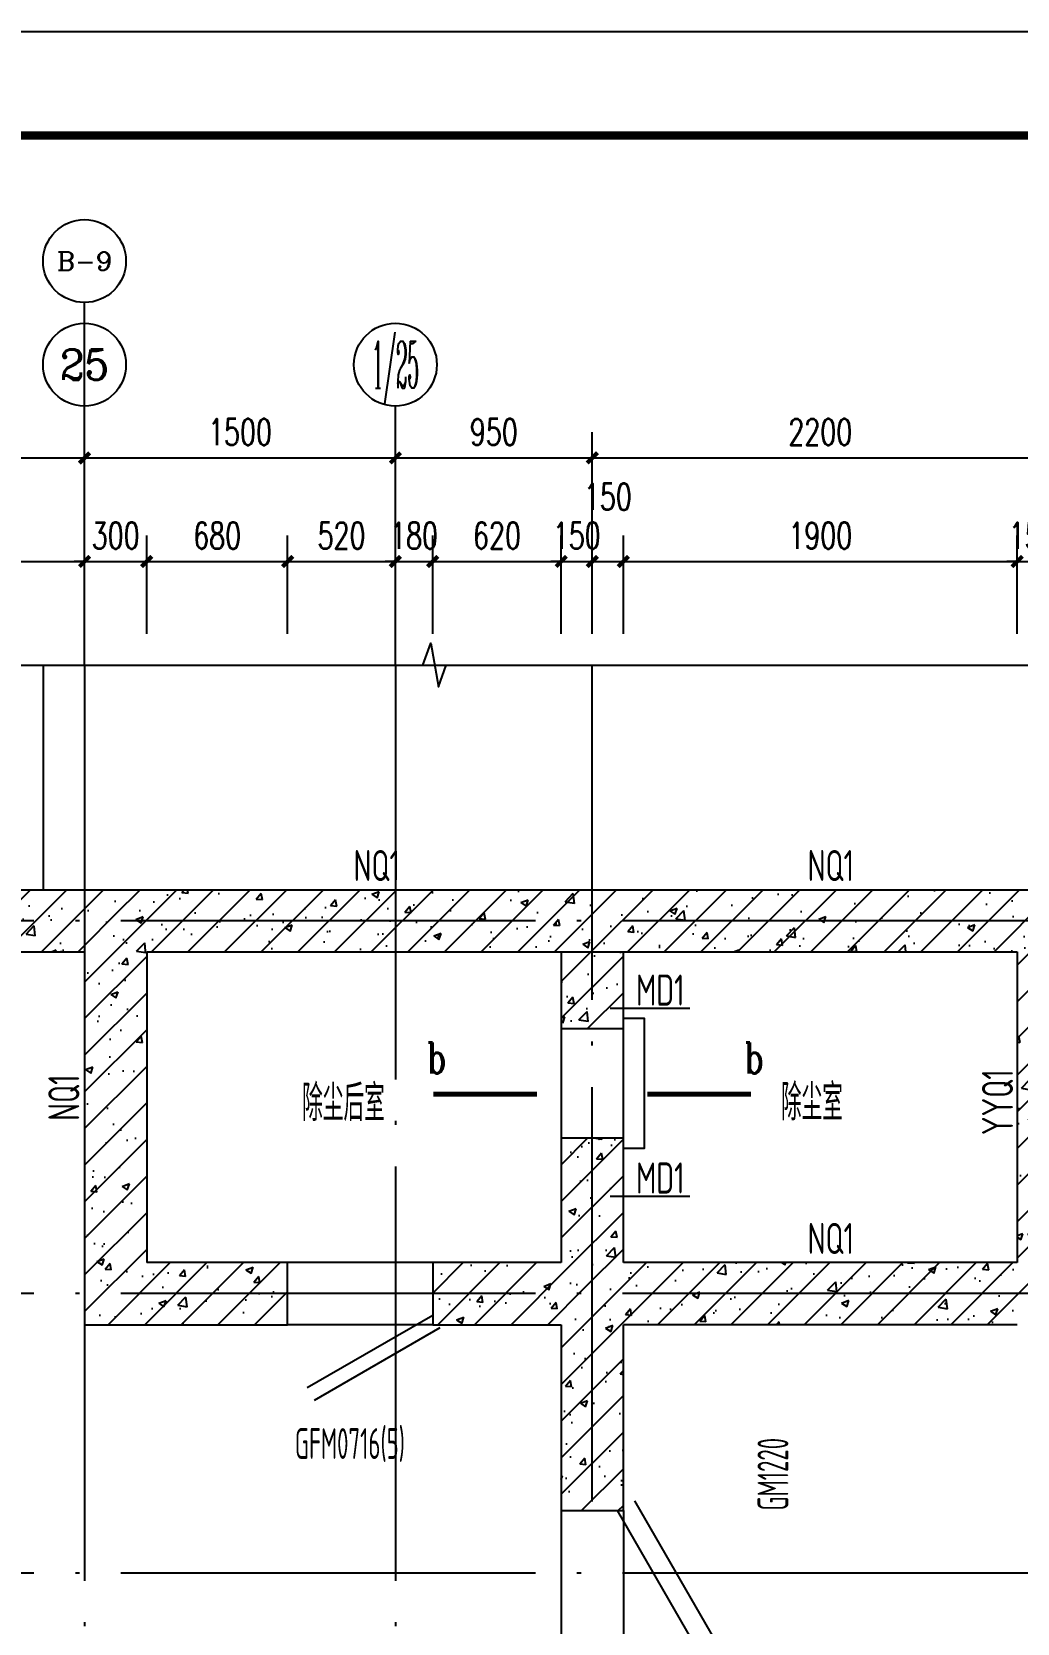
# Model space of a CAD drawing. Extents: x 37906 to 290206, y -18154 to 41246.
# Drawn here: x 104825 to 109580, y 33565 to 41246 of the extents above; entities that cross this region are included whole.
import ezdxf
from ezdxf.enums import TextEntityAlignment as Align

# ---------------------------------------------------------------- set-up
doc = ezdxf.new("R2010")
doc.units = 0
doc.header["$LTSCALE"] = 1000
doc.header["$MEASUREMENT"] = 0
doc.linetypes.add('DOTE', pattern=[2.42, 2, -0.2, 0.02, -0.2])
for name, color, linetype in [('A-WALL', 2, 'Continuous'), ('AXIS', 3, 'Continuous'), ('AXIS_TEXT', 7, 'Continuous'), ('DIM_SYMB', 3, 'Continuous'), ('DOTE', 1, 'DOTE'), ('ECA_TK', 7, 'Continuous'), ('PUB_DIM', 3, 'Continuous'), ('PUB_HATCH', 8, 'Continuous'), ('PUB_TEXT', 7, 'Continuous'), ('RF-M', 7, 'Continuous'), ('RF-MBH', 11, 'Continuous'), ('RF-QT', 30, 'Continuous'), ('TEXT', 7, 'Continuous'), ('tk', 7, 'Continuous'), ('WINDOW', 4, 'Continuous')]:
    doc.layers.add(name, color=color, linetype=linetype)
doc.layers.add('RF-WZ', color=110, linetype='Continuous', lineweight=0)
doc.styles.add('8B2_02', font='tssdeng.shx', dxfattribs={"width": 0.6, "bigfont": 'TSSDCHN.shx'})
doc.styles.add('_TCH_AXIS', font='COMPLEX', dxfattribs={"bigfont": 'GBCBIG'})
doc.styles.add('_TCH_DIM_T3', font='SIMPLEX', dxfattribs={"width": 0.705882, "bigfont": 'GBCBIG'})
doc.styles.add('_TCH_LABEL', font='COMPLEX', dxfattribs={"bigfont": 'GBCBIG'})
doc.styles.add('_TCH_WINDOW', font='tssdeng.shx', dxfattribs={"width": 0.8, "height": 3.5, "bigfont": 'tssdchn.shx'})
doc.styles.add('COMPLEX', font='COMPLEX.shx', dxfattribs={"width": 0.65})
doc.styles.get("Standard").update_dxf_attribs({"font": 'tssdeng2.shx', "width": 0.7, "bigfont": 'hztxt.shx'})
doc.styles.add('TSSD_Rein', font='tssdeng2.shx', dxfattribs={"width": 0.7, "bigfont": 'tssdchn.shx'})
doc.dimstyles.new('_TCH_ARCH&&50', dxfattribs={"dimtxt": 127.5, "dimasz": 50, "dimexe": 125, "dimexo": 150, "dimgap": 61.25, "dimtad": 1, "dimdec": 0, "dimrnd": 5, "dimzin": 0, "dimdsep": 46, "dimtxsty": '_TCH_DIM_T3', "dimblk": 'ARCHTICK', "dimcen": 0.09, "dimclrt": 7, "dimazin": 2, "dimtfac": 1, "dimtdec": 0, "dimtix": 1, "dimtmove": 2, "dimatfit": 3, "dimfxl": 1, "dimtolj": 1, "dimtzin": 0, "dimarcsym": 0})
pattern_1 = [(45, (-1643243.6, -8243.22), (-88.388348, 88.388348), []), (50, (-1643243.6, -8243.22), (358.63009, -31.376067), [37.5, -412.5]), (355, (-1643243.6, -8243.22), (-69.37567, 376.09607), [30, -330]), (100.4514, (-1643213.7, -8245.84), (289.25469, 344.71977), [31.870095, -350.571056]), (46.1842, (-1643243.6, -8143.22), (533.62052, -82.75951), [56.25, -618.75]), (96.6356, (-1643199.13, -8150.1), (467.33135, 487.05894), [47.80514, -525.8565]), (351.1842, (-1643243.6, -8143.2), (467.33097, 487.0593), [45, -495]), (21, (-1643193.6, -8168.22), (298.453526, -201.309445), [37.5, -412.5]), (326, (-1643193.6, -8168.22), (121.657666, 362.57502), [30, -330]), (71.4514, (-1643168.73, -8185), (420.111314, 161.26525), [31.870095, -350.571056]), (37.5, (-1643243.6, -8243.22), (6.079928, 166.446927), [0, -326, 0, -335, 0, -331.25]), (7.5, (-1643243.6, -8243.22), (131.534769, 197.205856), [0, -191, 0, -318.5, 0, -126.25]), (327.5, (-1643355.1, -8243.22), (266.911218, -11.277436), [0, -125, 0, -390, 0, -517.5]), (317.5, (-1643405.1, -8243.22), (291.593085, 50.05249), [0, -162.5, 0, -259, 0, -367.5])]

# ---------------------------------------------------------------- blocks, each defined once
blk = doc.blocks.new('10B_A1E图框')
at = {"layer": 'ECA_TK'}
blk.add_lwpolyline([(0, 0), (841, 0), (841, 594), (0, 594)], close=True, dxfattribs=at)
at = {"layer": 'ECA_TK', "const_width": 0.8}
blk.add_lwpolyline([(831, 10), (831, 584), (18, 584), (18, 10)], close=True, dxfattribs=at)
blk = doc.blocks.new('_ArchTick')
at = {"color": 0, "linetype": 'ByBlock', "const_width": 0.4}
blk.add_lwpolyline([(-0.5, -0.5), (0.5, 0.5)], dxfattribs=at)
blk = doc.blocks.new('*D1133')
at = {"layer": 'Defpoints', "color": 0}
for p in [(105079.6, 38689.6), (102379.6, 38189.6), (105079.6, 38189.6)]:
    blk.add_point(p, dxfattribs=at)
at = {"layer": 'PUB_DIM', "color": 0, "lineweight": -2}
for p, q in [((102379.6, 38339.6), (102379.6, 38814.6)), ((105079.6, 38339.6), (105079.6, 38814.6)), ((102379.6, 38689.6), (105079.6, 38689.6))]:
    blk.add_line(p, q, dxfattribs=at)
at = {"layer": 'PUB_DIM', "color": 0, "lineweight": -2, "xscale": 50, "yscale": 50, "zscale": 50, "rotation": 180}
blk.add_blockref('_ArchTick', (102379.6, 38689.6), dxfattribs=at)
at = {"layer": 'PUB_DIM', "color": 0, "lineweight": -2, "xscale": 50, "yscale": 50, "zscale": 50}
blk.add_blockref('_ArchTick', (105079.6, 38689.6), dxfattribs=at)
at = {"layer": 'PUB_DIM', "color": 7, "insert": (103729.6, 38814.6), "char_height": 127.5, "attachment_point": 5, "style": '_TCH_DIM_T3'}
blk.add_mtext('\\A1;2700', dxfattribs=at)
blk = doc.blocks.new('*D1134')
at = {"layer": 'Defpoints', "color": 0}
for p in [(105379.6, 38689.6), (105079.6, 38189.6), (105379.6, 38189.6)]:
    blk.add_point(p, dxfattribs=at)
at = {"layer": 'PUB_DIM', "color": 0, "lineweight": -2}
for p, q in [((105079.6, 38339.6), (105079.6, 38814.6)), ((105379.6, 38339.6), (105379.6, 38814.6)), ((105079.6, 38689.6), (105029.6, 38689.6)), ((105079.6, 38689.6), (105379.6, 38689.6)), ((105379.6, 38689.6), (105429.6, 38689.6))]:
    blk.add_line(p, q, dxfattribs=at)
at = {"layer": 'PUB_DIM', "color": 0, "lineweight": -2, "xscale": 50, "yscale": 50, "zscale": 50}
blk.add_blockref('_ArchTick', (105079.6, 38689.6), dxfattribs=at)
at = {"layer": 'PUB_DIM', "color": 0, "lineweight": -2, "xscale": 50, "yscale": 50, "zscale": 50, "rotation": 180}
blk.add_blockref('_ArchTick', (105379.6, 38689.6), dxfattribs=at)
at = {"layer": 'PUB_DIM', "color": 7, "insert": (105229.6, 38814.6), "char_height": 127.5, "attachment_point": 5, "style": '_TCH_DIM_T3'}
blk.add_mtext('\\A1;300', dxfattribs=at)
blk = doc.blocks.new('*D1135')
at = {"layer": 'Defpoints', "color": 0}
for p in [(106059.7, 38689.6), (105379.6, 38189.6), (106059.7, 38189.6)]:
    blk.add_point(p, dxfattribs=at)
at = {"layer": 'PUB_DIM', "color": 0, "lineweight": -2}
for p, q in [((105379.6, 38339.6), (105379.6, 38814.6)), ((106059.7, 38339.6), (106059.7, 38814.6)), ((105379.6, 38689.6), (106059.7, 38689.6))]:
    blk.add_line(p, q, dxfattribs=at)
at = {"layer": 'PUB_DIM', "color": 0, "lineweight": -2, "xscale": 50, "yscale": 50, "zscale": 50, "rotation": 180}
blk.add_blockref('_ArchTick', (105379.6, 38689.6), dxfattribs=at)
at = {"layer": 'PUB_DIM', "color": 0, "lineweight": -2, "xscale": 50, "yscale": 50, "zscale": 50}
blk.add_blockref('_ArchTick', (106059.7, 38689.6), dxfattribs=at)
at = {"layer": 'PUB_DIM', "color": 7, "insert": (105719.7, 38814.6), "char_height": 127.5, "attachment_point": 5, "style": '_TCH_DIM_T3'}
blk.add_mtext('\\A1;680', dxfattribs=at)
blk = doc.blocks.new('*D1136')
at = {"layer": 'Defpoints', "color": 0}
for p in [(106579.6, 38689.6), (106059.7, 38189.6), (106579.6, 38189.6)]:
    blk.add_point(p, dxfattribs=at)
at = {"layer": 'PUB_DIM', "color": 0, "lineweight": -2}
for p, q in [((106059.7, 38339.6), (106059.7, 38814.6)), ((106579.6, 38339.6), (106579.6, 38814.6)), ((106059.7, 38689.6), (106579.6, 38689.6))]:
    blk.add_line(p, q, dxfattribs=at)
at = {"layer": 'PUB_DIM', "color": 0, "lineweight": -2, "xscale": 50, "yscale": 50, "zscale": 50, "rotation": 180}
blk.add_blockref('_ArchTick', (106059.7, 38689.6), dxfattribs=at)
at = {"layer": 'PUB_DIM', "color": 0, "lineweight": -2, "xscale": 50, "yscale": 50, "zscale": 50}
blk.add_blockref('_ArchTick', (106579.6, 38689.6), dxfattribs=at)
at = {"layer": 'PUB_DIM', "color": 7, "insert": (106319.7, 38814.6), "char_height": 127.5, "attachment_point": 5, "style": '_TCH_DIM_T3'}
blk.add_mtext('\\A1;520', dxfattribs=at)
blk = doc.blocks.new('*D1137')
at = {"layer": 'Defpoints', "color": 0}
for p in [(106759.7, 38689.6), (106579.6, 38189.6), (106759.7, 38189.6)]:
    blk.add_point(p, dxfattribs=at)
at = {"layer": 'PUB_DIM', "color": 0, "lineweight": -2}
for p, q in [((106579.6, 38339.6), (106579.6, 38814.6)), ((106759.7, 38339.6), (106759.7, 38814.6)), ((106579.6, 38689.6), (106529.6, 38689.6)), ((106579.6, 38689.6), (106759.7, 38689.6)), ((106759.7, 38689.6), (106809.7, 38689.6))]:
    blk.add_line(p, q, dxfattribs=at)
at = {"layer": 'PUB_DIM', "color": 0, "lineweight": -2, "xscale": 50, "yscale": 50, "zscale": 50}
blk.add_blockref('_ArchTick', (106579.6, 38689.6), dxfattribs=at)
at = {"layer": 'PUB_DIM', "color": 0, "lineweight": -2, "xscale": 50, "yscale": 50, "zscale": 50, "rotation": 180}
blk.add_blockref('_ArchTick', (106759.7, 38689.6), dxfattribs=at)
at = {"layer": 'PUB_DIM', "color": 7, "insert": (106669.7, 38814.6), "char_height": 127.5, "attachment_point": 5, "style": '_TCH_DIM_T3'}
blk.add_mtext('\\A1;180', dxfattribs=at)
blk = doc.blocks.new('*D1138')
at = {"layer": 'Defpoints', "color": 0}
for p in [(107379.6, 38689.6), (106759.7, 38189.6), (107379.6, 38189.6)]:
    blk.add_point(p, dxfattribs=at)
at = {"layer": 'PUB_DIM', "color": 0, "lineweight": -2}
for p, q in [((106759.7, 38339.6), (106759.7, 38814.6)), ((107379.6, 38339.6), (107379.6, 38814.6)), ((106759.7, 38689.6), (107379.6, 38689.6))]:
    blk.add_line(p, q, dxfattribs=at)
at = {"layer": 'PUB_DIM', "color": 0, "lineweight": -2, "xscale": 50, "yscale": 50, "zscale": 50, "rotation": 180}
blk.add_blockref('_ArchTick', (106759.7, 38689.6), dxfattribs=at)
at = {"layer": 'PUB_DIM', "color": 0, "lineweight": -2, "xscale": 50, "yscale": 50, "zscale": 50}
blk.add_blockref('_ArchTick', (107379.6, 38689.6), dxfattribs=at)
at = {"layer": 'PUB_DIM', "color": 7, "insert": (107069.7, 38814.6), "char_height": 127.5, "attachment_point": 5, "style": '_TCH_DIM_T3'}
blk.add_mtext('\\A1;620', dxfattribs=at)
blk = doc.blocks.new('*D1139')
at = {"layer": 'Defpoints', "color": 0}
for p in [(107529.6, 38689.6), (107379.6, 38189.6), (107529.6, 38189.6)]:
    blk.add_point(p, dxfattribs=at)
at = {"layer": 'PUB_DIM', "color": 0, "lineweight": -2}
for p, q in [((107379.6, 38339.6), (107379.6, 38814.6)), ((107529.6, 38339.6), (107529.6, 38814.6)), ((107379.6, 38689.6), (107329.6, 38689.6)), ((107379.6, 38689.6), (107529.6, 38689.6)), ((107529.6, 38689.6), (107579.6, 38689.6))]:
    blk.add_line(p, q, dxfattribs=at)
at = {"layer": 'PUB_DIM', "color": 0, "lineweight": -2, "xscale": 50, "yscale": 50, "zscale": 50}
blk.add_blockref('_ArchTick', (107379.6, 38689.6), dxfattribs=at)
at = {"layer": 'PUB_DIM', "color": 0, "lineweight": -2, "xscale": 50, "yscale": 50, "zscale": 50, "rotation": 180}
blk.add_blockref('_ArchTick', (107529.6, 38689.6), dxfattribs=at)
at = {"layer": 'PUB_DIM', "color": 7, "insert": (107454.6, 38814.6), "char_height": 127.5, "attachment_point": 5, "style": '_TCH_DIM_T3'}
blk.add_mtext('\\A1;150', dxfattribs=at)
blk = doc.blocks.new('*D1140')
at = {"layer": 'Defpoints', "color": 0}
for p in [(107679.6, 38689.6), (107529.6, 38189.6), (107679.6, 38189.6)]:
    blk.add_point(p, dxfattribs=at)
at = {"layer": 'PUB_DIM', "color": 0, "lineweight": -2}
for p, q in [((107529.6, 38339.6), (107529.6, 38814.6)), ((107679.6, 38339.6), (107679.6, 38814.6)), ((107529.6, 38689.6), (107679.6, 38689.6))]:
    blk.add_line(p, q, dxfattribs=at)
at = {"layer": 'PUB_DIM', "color": 0, "lineweight": -2, "xscale": 50, "yscale": 50, "zscale": 50, "rotation": 180}
blk.add_blockref('_ArchTick', (107529.6, 38689.6), dxfattribs=at)
at = {"layer": 'PUB_DIM', "color": 0, "lineweight": -2, "xscale": 50, "yscale": 50, "zscale": 50}
blk.add_blockref('_ArchTick', (107679.6, 38689.6), dxfattribs=at)
at = {"layer": 'PUB_DIM', "color": 7, "insert": (107604.6, 39002.1), "char_height": 127.5, "attachment_point": 5, "style": '_TCH_DIM_T3'}
blk.add_mtext('\\A1;150', dxfattribs=at)
blk = doc.blocks.new('*D1141')
at = {"layer": 'Defpoints', "color": 0}
for p in [(109579.6, 38689.6), (107679.6, 38189.6), (109579.6, 38189.6)]:
    blk.add_point(p, dxfattribs=at)
at = {"layer": 'PUB_DIM', "color": 0, "lineweight": -2}
for p, q in [((107679.6, 38339.6), (107679.6, 38814.6)), ((109579.6, 38339.6), (109579.6, 38814.6)), ((107679.6, 38689.6), (109579.6, 38689.6))]:
    blk.add_line(p, q, dxfattribs=at)
at = {"layer": 'PUB_DIM', "color": 0, "lineweight": -2, "xscale": 50, "yscale": 50, "zscale": 50, "rotation": 180}
blk.add_blockref('_ArchTick', (107679.6, 38689.6), dxfattribs=at)
at = {"layer": 'PUB_DIM', "color": 0, "lineweight": -2, "xscale": 50, "yscale": 50, "zscale": 50}
blk.add_blockref('_ArchTick', (109579.6, 38689.6), dxfattribs=at)
at = {"layer": 'PUB_DIM', "color": 7, "insert": (108629.6, 38814.6), "char_height": 127.5, "attachment_point": 5, "style": '_TCH_DIM_T3'}
blk.add_mtext('\\A1;1900', dxfattribs=at)
blk = doc.blocks.new('*D1142')
at = {"layer": 'Defpoints', "color": 0}
for p in [(109729.6, 38689.6), (109579.6, 38189.6), (109729.6, 38189.6)]:
    blk.add_point(p, dxfattribs=at)
at = {"layer": 'PUB_DIM', "color": 0, "lineweight": -2}
for p, q in [((109579.6, 38339.6), (109579.6, 38814.6)), ((109729.6, 38339.6), (109729.6, 38814.6)), ((109579.6, 38689.6), (109529.6, 38689.6)), ((109579.6, 38689.6), (109729.6, 38689.6)), ((109729.6, 38689.6), (109779.6, 38689.6))]:
    blk.add_line(p, q, dxfattribs=at)
at = {"layer": 'PUB_DIM', "color": 0, "lineweight": -2, "xscale": 50, "yscale": 50, "zscale": 50}
blk.add_blockref('_ArchTick', (109579.6, 38689.6), dxfattribs=at)
at = {"layer": 'PUB_DIM', "color": 0, "lineweight": -2, "xscale": 50, "yscale": 50, "zscale": 50, "rotation": 180}
blk.add_blockref('_ArchTick', (109729.6, 38689.6), dxfattribs=at)
at = {"layer": 'PUB_DIM', "color": 7, "insert": (109654.6, 38814.6), "char_height": 127.5, "attachment_point": 5, "style": '_TCH_DIM_T3'}
blk.add_mtext('\\A1;150', dxfattribs=at)
blk = doc.blocks.new('*D1150')
at = {"layer": 'Defpoints', "color": 0}
for p in [(105079.6, 39189.6), (102229.6, 38189.6), (105079.6, 38189.6)]:
    blk.add_point(p, dxfattribs=at)
at = {"layer": 'PUB_DIM', "color": 0, "lineweight": -2}
for p, q in [((102229.6, 38339.6), (102229.6, 39314.6)), ((105079.6, 38339.6), (105079.6, 39314.6)), ((102229.6, 39189.6), (105079.6, 39189.6))]:
    blk.add_line(p, q, dxfattribs=at)
at = {"layer": 'PUB_DIM', "color": 0, "lineweight": -2, "xscale": 50, "yscale": 50, "zscale": 50, "rotation": 180}
blk.add_blockref('_ArchTick', (102229.6, 39189.6), dxfattribs=at)
at = {"layer": 'PUB_DIM', "color": 0, "lineweight": -2, "xscale": 50, "yscale": 50, "zscale": 50}
blk.add_blockref('_ArchTick', (105079.6, 39189.6), dxfattribs=at)
at = {"layer": 'PUB_DIM', "color": 7, "insert": (103654.6, 39314.6), "char_height": 127.5, "attachment_point": 5, "style": '_TCH_DIM_T3'}
blk.add_mtext('\\A1;2850', dxfattribs=at)
blk = doc.blocks.new('*D1151')
at = {"layer": 'Defpoints', "color": 0}
for p in [(106579.6, 39189.6), (105079.6, 38189.6), (106579.6, 38189.6)]:
    blk.add_point(p, dxfattribs=at)
at = {"layer": 'PUB_DIM', "color": 0, "lineweight": -2}
for p, q in [((105079.6, 38339.6), (105079.6, 39314.6)), ((106579.6, 38339.6), (106579.6, 39314.6)), ((105079.6, 39189.6), (106579.6, 39189.6))]:
    blk.add_line(p, q, dxfattribs=at)
at = {"layer": 'PUB_DIM', "color": 0, "lineweight": -2, "xscale": 50, "yscale": 50, "zscale": 50, "rotation": 180}
blk.add_blockref('_ArchTick', (105079.6, 39189.6), dxfattribs=at)
at = {"layer": 'PUB_DIM', "color": 0, "lineweight": -2, "xscale": 50, "yscale": 50, "zscale": 50}
blk.add_blockref('_ArchTick', (106579.6, 39189.6), dxfattribs=at)
at = {"layer": 'PUB_DIM', "color": 7, "insert": (105829.6, 39314.6), "char_height": 127.5, "attachment_point": 5, "style": '_TCH_DIM_T3'}
blk.add_mtext('\\A1;1500', dxfattribs=at)
blk = doc.blocks.new('*D1152')
at = {"layer": 'Defpoints', "color": 0}
for p in [(107529.6, 39189.6), (106579.6, 38189.6), (107529.6, 38189.6)]:
    blk.add_point(p, dxfattribs=at)
at = {"layer": 'PUB_DIM', "color": 0, "lineweight": -2}
for p, q in [((106579.6, 38339.6), (106579.6, 39314.6)), ((107529.6, 38339.6), (107529.6, 39314.6)), ((106579.6, 39189.6), (107529.6, 39189.6))]:
    blk.add_line(p, q, dxfattribs=at)
at = {"layer": 'PUB_DIM', "color": 0, "lineweight": -2, "xscale": 50, "yscale": 50, "zscale": 50, "rotation": 180}
blk.add_blockref('_ArchTick', (106579.6, 39189.6), dxfattribs=at)
at = {"layer": 'PUB_DIM', "color": 0, "lineweight": -2, "xscale": 50, "yscale": 50, "zscale": 50}
blk.add_blockref('_ArchTick', (107529.6, 39189.6), dxfattribs=at)
at = {"layer": 'PUB_DIM', "color": 7, "insert": (107054.6, 39314.6), "char_height": 127.5, "attachment_point": 5, "style": '_TCH_DIM_T3'}
blk.add_mtext('\\A1;950', dxfattribs=at)
blk = doc.blocks.new('*D1153')
at = {"layer": 'Defpoints', "color": 0}
for p in [(109729.6, 39189.6), (107529.6, 38189.6), (109729.6, 38189.6)]:
    blk.add_point(p, dxfattribs=at)
at = {"layer": 'PUB_DIM', "color": 0, "lineweight": -2}
for p, q in [((107529.6, 38339.6), (107529.6, 39314.6)), ((109729.6, 38339.6), (109729.6, 39314.6)), ((107529.6, 39189.6), (109729.6, 39189.6))]:
    blk.add_line(p, q, dxfattribs=at)
at = {"layer": 'PUB_DIM', "color": 0, "lineweight": -2, "xscale": 50, "yscale": 50, "zscale": 50, "rotation": 180}
blk.add_blockref('_ArchTick', (107529.6, 39189.6), dxfattribs=at)
at = {"layer": 'PUB_DIM', "color": 0, "lineweight": -2, "xscale": 50, "yscale": 50, "zscale": 50}
blk.add_blockref('_ArchTick', (109729.6, 39189.6), dxfattribs=at)
at = {"layer": 'PUB_DIM', "color": 7, "insert": (108629.6, 39314.6), "char_height": 127.5, "attachment_point": 5, "style": '_TCH_DIM_T3'}
blk.add_mtext('\\A1;2200', dxfattribs=at)
blk = doc.blocks.new('_AXISO')
blk.add_circle((0, 0), 0.5)
at = {"layer": 'AXIS_TEXT', "style": 'COMPLEX', "width": 1.041667}
blk.add_attdef('A', text='', height=0.56, dxfattribs=at).set_placement((-0.25, -0.28), (0.25, -0.28), align=Align.FIT)

msp = doc.modelspace()

# ---------------------------------------------------------------- hatches: boundary and pattern name
at = {"layer": 'PUB_HATCH'}
h = msp.add_hatch(dxfattribs=at)
h.set_pattern_fill('钢筋混凝土', color=256, scale=50, style=0)
h.set_pattern_definition(pattern_1)
h.paths.add_polyline_path([(105079.6, 36805.4), (105079.6, 37105.4), (102379.6, 37105.4), (102279.6, 36952.9), (102379.6, 36805.4)])
h = msp.add_hatch(dxfattribs=at)
h.set_pattern_fill('钢筋混凝土', color=256, scale=50, style=0)
h.set_pattern_definition(pattern_1)
h.paths.add_polyline_path([(105229.6, 36905.4), (105229.6, 37105.4), (105079.6, 37105.4), (105079.6, 36805.4)])
h = msp.add_hatch(dxfattribs=at)
h.set_pattern_fill('钢筋混凝土', color=256, scale=50, style=0)
h.set_pattern_definition(pattern_1)
h.paths.add_polyline_path([(109729.6, 36905.4), (109729.6, 37105.4), (105229.6, 37105.4), (105229.6, 36905.4), (105379.6, 36805.4), (109579.6, 36805.4)])
h = msp.add_hatch(dxfattribs=at)
h.set_pattern_fill('钢筋混凝土', color=256, scale=50, style=0)
h.set_pattern_definition(pattern_1)
h.paths.add_polyline_path([(105229.6, 36905.4), (105079.6, 36805.4), (105079.6, 35005.4), (105379.6, 35305.4), (105379.6, 36805.4)])
h = msp.add_hatch(dxfattribs=at)
h.set_pattern_fill('钢筋混凝土', color=256, scale=50, style=0)
h.set_pattern_definition(pattern_1)
h.paths.add_polyline_path([(109729.6, 36905.4), (109579.6, 36805.4), (109579.6, 35305.4), (109729.6, 35155.4), (109879.6, 35305.4), (109879.6, 36805.4)])
h = msp.add_hatch(dxfattribs=at)
h.set_pattern_fill('钢筋混凝土', color=256, scale=50, style=0)
h.set_pattern_definition(pattern_1)
h.paths.add_polyline_path([(107379.6, 36805.4), (107379.6, 36435.4), (107679.6, 36435.4), (107679.6, 36805.4)])
h = msp.add_hatch(dxfattribs=at)
h.set_pattern_fill('钢筋混凝土', color=256, scale=50, style=0)
h.set_pattern_definition(pattern_1)
h.paths.add_polyline_path([(107679.6, 35305.4), (107679.6, 35905.4), (107379.6, 35905.4), (107379.6, 35305.4), (107529.6, 35155.4)])
h = msp.add_hatch(dxfattribs=at)
h.set_pattern_fill('钢筋混凝土', color=256, scale=50, style=0)
h.set_pattern_definition(pattern_1)
h.paths.add_polyline_path([(105079.6, 35005.4), (106059.7, 35005.4), (106059.7, 35305.4), (105379.6, 35305.4)])
h = msp.add_hatch(dxfattribs=at)
h.set_pattern_fill('钢筋混凝土', color=256, scale=50, style=0)
h.set_pattern_definition(pattern_1)
h.paths.add_polyline_path([(107379.6, 35305.4), (106759.7, 35305.4), (106759.7, 35005.4), (107379.6, 35005.4), (107529.6, 35155.4)])
h = msp.add_hatch(dxfattribs=at)
h.set_pattern_fill('钢筋混凝土', color=256, scale=50, style=0)
h.set_pattern_definition(pattern_1)
h.paths.add_polyline_path([(109729.6, 35155.4), (109579.6, 35305.4), (107679.6, 35305.4), (107529.6, 35155.4), (107679.6, 35005.4), (109579.6, 35005.4)])
h = msp.add_hatch(dxfattribs=at)
h.set_pattern_fill('钢筋混凝土', color=256, scale=50, style=0)
h.set_pattern_definition(pattern_1)
h.paths.add_polyline_path([(107379.6, 35005.4), (107379.6, 34108.1), (107679.6, 34108.1), (107679.6, 35005.4), (107529.6, 35155.4)])

# ---------------------------------------------------------------- linework, layer by layer
for p, q in [((107999.7, 36531.8), (107616.4, 36531.8)), ((107999.7, 35624.7), (107616.4, 35624.7))]:
    msp.add_line(p, q)
msp.add_lwpolyline([(101440.9, 38189.6), (112095.5, 38189.6), (112095.5, 29920.5), (101440.9, 29920.5)], close=True)
at = {"layer": 'A-WALL'}
for p, q in [((104879.6, 38189.6), (104879.6, 37105.4)), ((105079.6, 38189.6), (105079.6, 37105.4))]:
    msp.add_line(p, q, dxfattribs=at)
at = {"layer": 'AXIS'}
for p, q in [((105079.6, 38189.6), (105079.6, 39939.6)), ((105079.6, 38189.6), (105079.6, 39439.6)), ((106579.6, 38189.6), (106579.6, 39439.6))]:
    msp.add_line(p, q, dxfattribs=at)
at = {"layer": 'DIM_SYMB'}
msp.add_lwpolyline([(101140.9, 38189.6), (106712, 38189.6), (106750.2, 38294.6), (106787.2, 38084.6), (106824.5, 38189.6), (112395.5, 38189.6)], dxfattribs=at)
at = {"layer": 'DIM_SYMB', "const_width": 25}
for points in [[(106763.3, 36118.1), (107263.3, 36118.1)], [(107794.9, 36118.1), (108294.9, 36118.1)]]:
    msp.add_lwpolyline(points, dxfattribs=at)
at = {"layer": 'DOTE'}
for p, q in [((105079.6, 38189.6), (105079.6, 29920.5)), ((106579.6, 38189.6), (106579.6, 29920.5)), ((107529.6, 34152.9), (107529.6, 38189.6)), ((112095.5, 36955.4), (101440.9, 36955.4)), ((112095.5, 35155.4), (101440.9, 35155.4)), ((112095.5, 33805.4), (101440.9, 33805.4))]:
    msp.add_line(p, q, dxfattribs=at)
at = {"layer": 'RF-M'}
for p, q in [((106759.7, 35305.4), (106059.7, 35305.4)), ((106759.7, 35050.4), (106153.4, 34700.4)), ((106759.7, 35005.4), (106059.7, 35005.4)), ((106794.7, 34989.7), (106188.4, 34639.7)), ((107379.6, 34108.1), (107379.6, 32908.1)), ((107649.6, 34108.1), (108249.6, 33068.8)), ((107679.6, 34108.1), (107679.6, 32908.1)), ((107732.8, 34156.1), (108332.8, 33116.8))]:
    msp.add_line(p, q, dxfattribs=at)
at = {"layer": 'RF-QT'}
for p, q in [((102379.6, 37105.4), (112095.5, 37105.4)), ((102379.6, 36805.4), (105079.6, 36805.4)), ((105079.6, 36805.4), (105079.6, 35005.4)), ((105379.6, 36805.4), (105379.6, 35305.4)), ((105379.6, 36805.4), (109579.6, 36805.4)), ((107379.6, 36805.4), (107379.6, 36435.4)), ((107679.6, 36435.4), (107679.6, 36805.4)), ((109579.6, 36805.4), (109579.6, 35305.4)), ((107379.6, 36435.4), (107679.6, 36435.4)), ((107679.6, 35905.4), (107379.6, 35905.4)), ((107379.6, 35905.4), (107379.6, 35305.4)), ((107679.6, 35305.4), (107679.6, 35905.4)), ((106059.7, 35305.4), (105379.6, 35305.4)), ((106059.7, 35005.4), (106059.7, 35305.4)), ((107379.6, 35305.4), (106759.7, 35305.4)), ((106759.7, 35305.4), (106759.7, 35005.4)), ((109579.6, 35305.4), (107679.6, 35305.4)), ((105079.6, 35005.4), (106059.7, 35005.4)), ((106759.7, 35005.4), (107379.6, 35005.4)), ((107379.6, 35005.4), (107379.6, 34108.1)), ((107679.6, 34108.1), (107679.6, 35005.4)), ((109579.6, 35005.4), (107679.6, 35005.4)), ((107379.6, 34108.1), (107679.6, 34108.1))]:
    msp.add_line(p, q, dxfattribs=at)
at = {"layer": 'WINDOW', "color": 0}
for p, q in [((107379.6, 36435.4), (107379.6, 35905.4)), ((107679.6, 35905.4), (107679.6, 36435.4))]:
    msp.add_line(p, q, dxfattribs=at)
at = {"layer": 'WINDOW'}
msp.add_lwpolyline([(107679.6, 36485.4), (107779.6, 36485.4), (107779.6, 35855.4), (107679.6, 35855.4), (107679.6, 36435.4)], dxfattribs=at)

# ---------------------------------------------------------------- block references
at = {"layer": 'AXIS'}
ref = msp.add_blockref('_AXISO', (105079.6, 40139.6), dxfattribs=dict(at, xscale=400, yscale=400, zscale=400))
ref.add_attrib('A', 'B-9', dxfattribs={"layer": 'AXIS_TEXT', "height": 89.83, "style": '_TCH_AXIS'}).set_placement((104947, 40094.7), (105212.2, 40094.7), align=Align.FIT)
ref = msp.add_blockref('_AXISO', (105079.6, 39639.6), dxfattribs=dict(at, xscale=400, yscale=400, zscale=400))
ref.add_attrib('A', '25', dxfattribs={"layer": 'AXIS_TEXT', "height": 147.14, "style": '_TCH_AXIS'}).set_placement((104960.5, 39566), (105198.8, 39566), align=Align.FIT)
ref = msp.add_blockref('_AXISO', (106579.6, 39639.6), dxfattribs=dict(at, xscale=400, yscale=400, zscale=400))
ref.add_attrib('A', '1/25', dxfattribs={"layer": 'AXIS_TEXT', "height": 226.27, "style": '_TCH_AXIS', "width": 0.295775}).set_placement((106466.5, 39526.5), (106692.8, 39526.5), align=Align.FIT)
at = {"layer": 'tk', "xscale": 50, "yscale": 50, "zscale": 50}
msp.add_blockref('10B_A1E图框', (79956.2, 11546.3), dxfattribs=at)

# ---------------------------------------------------------------- texts
at = {"width": 0.7}
for p in [(107740.6, 36545.8), (107740.6, 35638.7)]:
    msp.add_text('MD1', height=150, rotation=0, dxfattribs=at).set_placement(p)
at = {"layer": 'PUB_TEXT', "style": '_TCH_LABEL', "width": 0.705882}
for p in [(106730.8, 36218.7), (108262.4, 36218.7)]:
    msp.add_text('b', height=148.8, dxfattribs=at).set_placement(p)
at = {"layer": 'RF-MBH', "style": '_TCH_WINDOW', "width": 0.564706}
msp.add_text('GFM0716(5)', height=148.75, dxfattribs=at).set_placement((106094.7, 34357.5))
msp.add_text('GM1220', height=148.75, rotation=90, dxfattribs=at).set_placement((108475.6, 34108.4))
at = {"layer": 'RF-WZ', "style": '8B2_02', "width": 0.6}
for s, p in [('除尘后室', (106129.6, 35988.5)), ('除尘室', (108439.7, 35991.6))]:
    msp.add_text(s, height=175, dxfattribs=at).set_placement(p)
at = {"layer": 'TEXT', "color": 4, "ltscale": 100, "style": 'TSSD_Rein', "width": 0.7}
for p in [(106377.7, 37146.8), (108568.5, 37146.8), (108568.5, 35346.8)]:
    msp.add_text('NQ1', height=150, dxfattribs=at).set_placement(p)
for s, p in [('NQ1', (105054.9, 35989.8)), ('YYQ1', (109559.7, 35920.6))]:
    msp.add_text(s, height=150, rotation=90, dxfattribs=at).set_placement(p)

# ---------------------------------------------------------------- dimensions: what is measured, and where the dimension line sits
at = {"layer": 'PUB_DIM'}
for p1, p2, distance, picture, middle in [((102229.6, 38189.6), (105079.6, 38189.6), 1000, '*D1150', (103654.6, 39314.6)), ((105079.6, 38189.6), (106579.6, 38189.6), 1000, '*D1151', (105829.6, 39314.6)), ((106579.6, 38189.6), (107529.6, 38189.6), 1000, '*D1152', (107054.6, 39314.6)), ((107529.6, 38189.6), (109729.6, 38189.6), 1000, '*D1153', (108629.6, 39314.6)), ((102379.6, 38189.6), (105079.6, 38189.6), 500, '*D1133', (103729.6, 38814.6)), ((105079.6, 38189.6), (105379.6, 38189.6), 500, '*D1134', (105229.6, 38814.6)), ((105379.6, 38189.6), (106059.7, 38189.6), 500, '*D1135', (105719.7, 38814.6)), ((106059.7, 38189.6), (106579.6, 38189.6), 500, '*D1136', (106319.7, 38814.6)), ((106579.6, 38189.6), (106759.7, 38189.6), 500, '*D1137', (106669.7, 38814.6)), ((106759.7, 38189.6), (107379.6, 38189.6), 500, '*D1138', (107069.7, 38814.6)), ((107379.6, 38189.6), (107529.6, 38189.6), 500, '*D1139', (107454.6, 38814.6)), ((107679.6, 38189.6), (109579.6, 38189.6), 500, '*D1141', (108629.6, 38814.6)), ((109579.6, 38189.6), (109729.6, 38189.6), 500, '*D1142', (109654.6, 38814.6))]:
    dim = msp.add_aligned_dim(p1=p1, p2=p2, distance=distance, dimstyle='_TCH_ARCH&&50', dxfattribs=at)
    dim.commit()
    dim.dimension.update_dxf_attribs({"geometry": picture, "text_midpoint": middle})
dim = msp.add_linear_dim(base=(107679.6, 38689.6), p1=(107529.6, 38189.6), p2=(107679.6, 38189.6), angle=0, dimstyle='_TCH_ARCH&&50', dxfattribs=at)
dim.commit()
dim.dimension.update_dxf_attribs({"geometry": '*D1140', "text_midpoint": (107604.6, 39002.1), "dimtype": 161})

doc.saveas('drawing.dxf')
